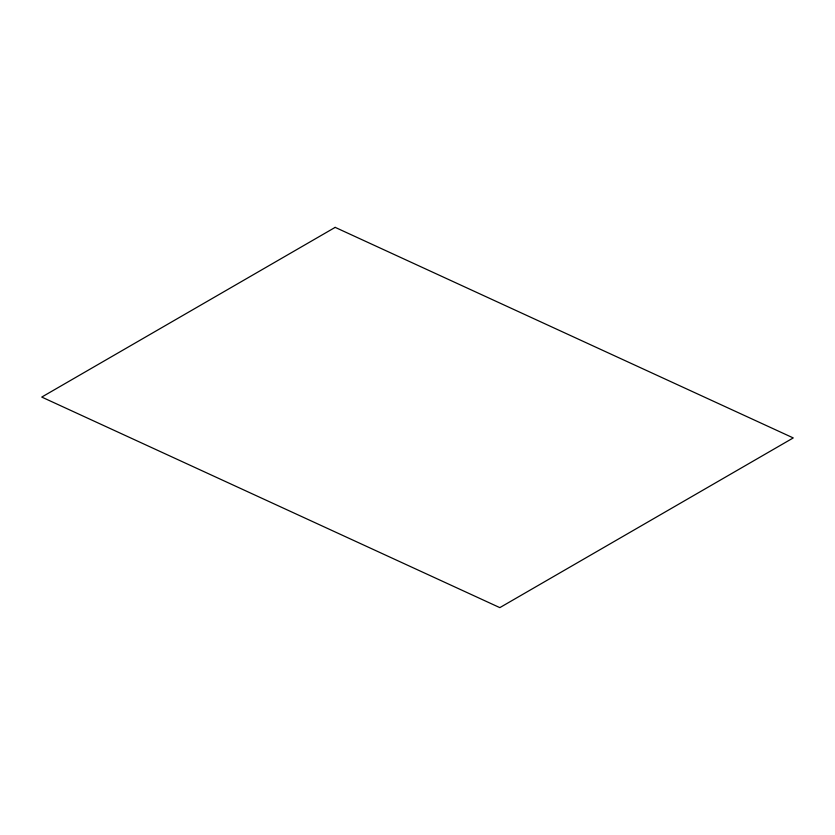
<?xml version="1.0" encoding="UTF-8"?>
<svg xmlns="http://www.w3.org/2000/svg" width="835" height="835" viewBox="0 0 835 835"><rect width="100%" height="100%" fill="white"/><g stroke="black" fill="none" stroke-linecap="round" stroke-linejoin="round"><path stroke-width="1.25" d="M335.179 227.37L41.75 397.074L499.821 607.629L793.25 437.926L335.179 227.37"/></g></svg>
